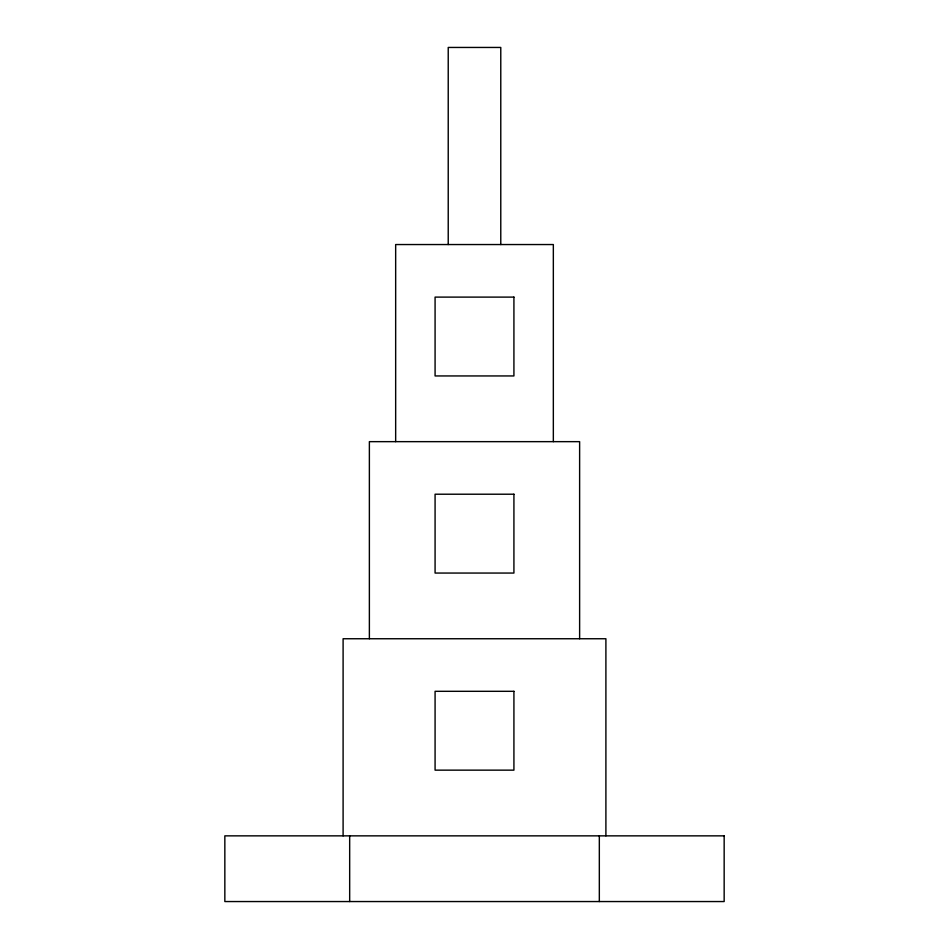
<?xml version="1.0" encoding="UTF-8"?>
<svg xmlns="http://www.w3.org/2000/svg" width="949" height="949" viewBox="0 0 949 949"><rect width="100%" height="100%" fill="white"/><g stroke="black" fill="none" stroke-linecap="round" stroke-linejoin="round"><path stroke-width="1.42" d="M605.901 835.855L605.901 638.748L343.099 638.748L343.099 835.855M599.329 835.855L599.329 901.55M579.625 638.748L579.625 441.653L369.375 441.653L369.375 638.748M553.338 441.653L553.338 244.545L395.662 244.545L395.662 441.653M500.775 244.545L500.775 47.45L448.225 47.45L448.225 244.545M349.671 835.855L349.671 901.55M513.919 297.108L435.081 297.108L435.081 375.946L513.919 375.946L513.919 297.108M513.919 494.215L435.081 494.215L435.081 573.054L513.919 573.054L513.919 494.215M513.919 691.311L435.081 691.311L435.081 770.149L513.919 770.149L513.919 691.311M724.158 835.855L224.842 835.855L224.842 901.55L724.158 901.55L724.158 835.855"/></g></svg>
